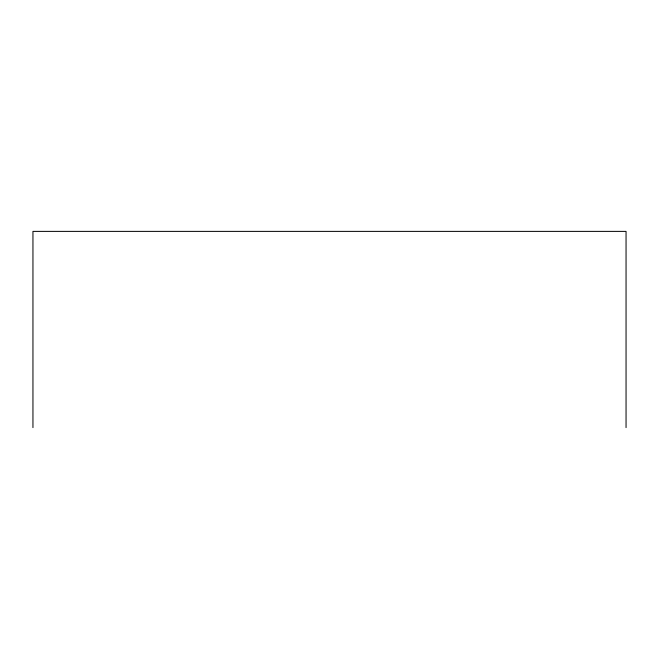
<?xml version="1.0" encoding="UTF-8"?>
<svg xmlns="http://www.w3.org/2000/svg" width="659" height="659" viewBox="0 0 659 659"><rect width="100%" height="100%" fill="white"/><g stroke="black" fill="none" stroke-linecap="round" stroke-linejoin="round"><path stroke-width="0.99" d="M626.05 427.617L626.05 231.383L32.95 231.383L32.95 427.617"/></g></svg>
